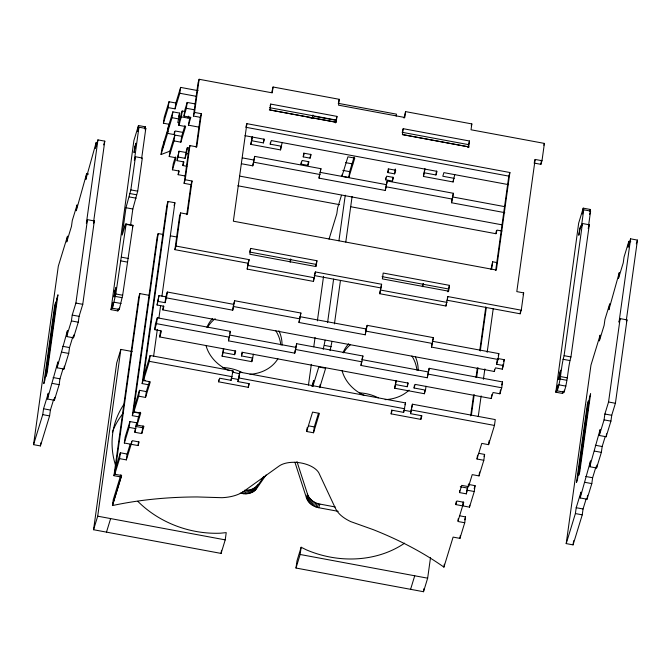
<?xml version="1.0" encoding="UTF-8"?>
<svg xmlns="http://www.w3.org/2000/svg" width="671" height="671" viewBox="0 0 671 671"><rect width="100%" height="100%" fill="white"/><g stroke="black" fill="none" stroke-linecap="round" stroke-linejoin="round"><path stroke-width="1.01" d="M53.764 399.086L50.409 410.048L49.595 415.903L40.403 445.93L33.55 444.655L58.318 266.169L67.511 236.142L66.697 241.996L71.478 226.379L72.283 220.524L77.064 204.907L76.251 210.761L86.626 173.672L88.58 174.041M33.55 444.655L42.743 414.628L43.548 408.773L48.329 393.156L47.515 399.01L54.376 400.285L59.149 384.668L59.962 378.813L62.948 369.05M40.403 445.93L40.839 442.818M47.515 399.01L57.891 361.921L57.077 367.775L63.93 369.05L68.71 353.432L69.524 347.578L72.803 336.842M54.376 400.285L54.779 397.358M57.077 367.775L67.444 330.686L66.639 336.54L73.491 337.815L78.272 322.197L79.077 316.343L82.759 304.332L94.326 220.944L87.473 219.669L86.374 223.275L97.941 139.878L104.793 141.153L93.655 221.455M86.626 173.672L85.813 179.526L96.179 142.437L95.366 148.291L97.941 139.878M63.93 369.05L64.341 366.123M66.639 336.54L71.411 320.923L72.225 315.076L75.898 303.057L87.473 219.669M73.491 337.815L73.894 334.888M118.423 309.13L117.87 310.933L111.017 309.658L133.89 140.558L138.486 125.536L145.339 126.811L145.062 128.765M130.585 225.188L132.824 209.008L137.706 191.176L142.311 158.02L135.458 156.746L130.853 189.901L125.972 207.733L122.181 235.043L125.494 224.231L132.346 225.506M125.494 224.231L125.016 227.645L126.123 224.039L132.975 225.313L122.659 295.24L119.27 309.499L112.418 308.224L113.223 302.453L111.017 309.658M138.486 125.536L137.672 131.39L138.956 127.188L145.808 128.463L141.64 158.515M112.418 308.224L115.806 293.965L126.123 224.039M138.956 127.188L134.359 160.344L135.458 156.746M117.87 310.933L118.155 308.87M119.27 309.499L119.539 307.578M137.815 501.329A96.104 80.939 17 0 0 220.549 533.193L226.228 532.623L225.221 539.87L221.078 553.416L93.563 529.729L116.704 362.944L120.847 349.406L132.179 351.512M93.563 529.729L97.706 516.184L120.847 349.406M120.814 476.964L113.953 475.689L138.721 297.203L139.828 293.596L149.029 295.307M139.828 293.596L115.06 472.082L113.953 475.689M169.277 124.311L163.405 123.221L164.219 117.366L169 101.749L175.852 103.024L180.625 87.406L198.121 90.652M459.669 515.814L465.54 516.905L464.726 522.751L459.945 538.368L453.101 537.102L443.917 567.129A267.284 142.822 7.9 0 0 373.202 529.629L350.656 521.585C344.701 518.725 338.763 514.791 335.643 508.769L318.759 472.694A22.495 12.019 7.9 0 0 300.256 462.831A22.495 12.019 7.9 0 0 278.834 466.228L243.648 491.415A38.18 20.398 7.9 0 1 222.042 497.697L197.266 496.951A267.284 142.822 7.9 0 0 112.443 505.565L121.636 475.529L114.783 474.254L115.588 468.4L120.369 452.782L127.138 454.041L130.132 444.286M170.518 150.925L161.065 154.523L161.879 148.668L169.553 123.598M114.783 474.254L119.555 458.637L120.369 452.782M163.405 123.221L168.186 107.603L169 101.749M163.271 147.318L164.085 141.464M183.401 132.497L175.223 130.979L174.116 134.586L167.264 133.311L168.077 127.456L172.858 111.847L179.711 113.114L177.798 122.575L179.836 122.952M119.555 458.637L126.333 459.895L132.296 440.688L139.149 441.963L138.05 445.569L124.336 443.019L125.15 437.173L129.931 421.556L136.783 422.822L134.871 432.283L141.724 433.558L143.929 426.345L137.077 425.07L137.891 419.224L140.029 412.212M124.336 443.019L129.117 427.402L129.931 421.556M167.264 133.311L172.044 117.693L172.858 111.847M139.182 416.917L132.33 415.651L157.098 237.165L158.197 233.558L163.313 234.506M126.333 459.895L127.138 454.041M168.186 107.603L175.039 108.878L175.852 103.024M132.33 415.651L133.428 412.044L158.197 233.558M185.364 176.02L178.159 174.686L179.3 171.088L172.413 169.805L176.087 157.794L169.235 156.519L170.04 150.665L174.829 135.056L181.673 136.322L184.961 125.586M137.077 425.07L140.751 413.059L133.898 411.784L134.712 405.938L139.484 390.321L146.345 391.596L149.331 381.833M131.189 444.294L131.6 441.367M174.116 134.586L174.527 131.659M175.039 108.878L179.82 93.261L180.625 87.406M133.898 411.784L138.679 396.167L139.484 390.321M169.235 156.519L174.015 140.902L174.829 135.056M134.871 432.283L135.408 428.383M149.029 384.86L142.143 383.577L166.911 205.091L168.01 201.485L174.905 202.768L161.946 296.163M142.143 383.577L143.25 379.971L168.01 201.485M172.413 169.805L173.219 163.95L175.366 156.947M174.015 140.902L180.868 142.177L185.641 126.559L178.788 125.284L179.602 119.438L182.176 111.025L185.112 111.571M138.679 396.167L145.532 397.442L150.312 381.824L143.451 380.558L144.265 374.703L150.145 355.479L233.005 370.87L231.084 380.331L219.66 378.209L218.561 381.807L248.262 387.326L249.369 383.72L237.945 381.598L239.857 372.145L405.561 402.927L403.648 412.38L392.225 410.258L391.126 413.864L420.826 419.383L421.925 415.777L410.501 413.655L412.422 404.202L495.273 419.585L494.46 425.439L488.58 444.663L481.778 443.397L476.997 459.014L483.808 460.281L484.621 454.426L478.784 453.344M178.788 125.284L181.363 116.88L182.176 111.025M143.451 380.558L149.339 361.334L150.145 355.479M497.379 358.423L504.24 359.698L503.426 365.544L502.319 369.151L495.424 367.867L494.317 371.474L162.827 309.893L163.925 306.286L157.081 305.011L158.993 295.559L165.846 296.834L167.305 292.028L233.558 304.332L234.665 300.734L300.918 313.038L299.006 322.491L365.259 334.804L367.18 325.343L433.432 337.656L431.52 347.108L498.041 359.471L498.855 353.617L432.334 341.254L433.432 337.656M186.974 166.307L182.856 165.544L183.955 161.937L177.11 160.663L179.023 151.21L185.875 152.485L187.335 147.679L189.373 148.056M138.05 445.569L138.587 441.669M157.081 305.011L158.993 295.559M177.11 160.663L179.023 151.21M198.717 127.087L188.45 125.175L190.832 117.366L183.98 116.1L184.793 110.245L187.184 102.437L195.42 103.963M253.437 354.171L251.793 361.669L222.093 356.158L223.2 352.552L234.624 354.674L235.722 351.067L159.706 336.951L161.552 330.946L154.649 329.662L155.462 323.808L157.299 317.802L230.413 331.382L228.492 340.843L294.754 353.147L296.666 343.695L362.927 355.999L361.006 365.452L427.268 377.765L429.18 368.304L502.554 381.933L501.74 387.788L499.903 393.793L493.051 392.518L491.214 398.524L415.164 384.399L414.066 388.006L425.489 390.128L426.026 386.228M180.868 142.177L181.673 136.322M145.532 397.442L146.345 391.596M154.649 329.662L156.486 323.657L157.299 317.802M183.98 116.1L186.37 108.291L187.184 102.437M141.724 433.558L143.091 425.9M178.159 174.686L178.704 170.778M153.592 356.351L157.333 329.369M158.918 317.953L160.646 305.498M181.363 116.88L188.215 118.146L188.484 116.2M162.827 309.893L163.363 305.993M182.856 165.544L183.393 161.644M188.45 125.175L189.859 117.375M159.706 336.951L160.52 331.097M158.18 301.413L165.032 302.688L165.846 296.834M178.209 157.064L185.062 158.339L185.875 152.485M165.032 302.688L166.492 297.882L167.305 292.028M185.062 158.339L186.521 153.533L187.335 147.679M174.896 249.662L176.003 246.056L249.117 259.643L248.01 263.242L174.896 249.662L179.501 216.498L180.608 212.9L187.461 214.175L192.057 181.011L185.204 179.736L184.106 183.342L190.958 184.617L192.057 181.011M184.106 183.342L188.836 149.205L189.943 145.599L196.796 146.874L201.401 113.709L194.548 112.443L193.441 116.041L200.293 117.316L201.401 113.709M193.441 116.041L198.046 82.885L199.144 79.279L272.258 92.858L273.072 87.004L339.325 99.316L338.511 105.162L404.772 117.475L405.586 111.621L471.839 123.925L471.025 129.78L544.399 143.409L542 160.721L540.901 164.328L534.041 163.053M176.003 246.056L180.608 212.9M185.204 179.736L189.943 145.599M194.548 112.443L199.144 79.279M186.79 214.67L190.958 184.617M196.125 147.368L200.293 117.316M246.886 123.665L233.357 221.195L496.364 270.052L509.893 172.514L246.886 123.665L245.787 127.264L508.794 176.121L509.893 172.514M282.172 142.395L280.528 149.901L250.828 144.382L252.195 136.733M218.561 381.807L218.83 379.861M222.093 356.158L223.46 348.501M250.828 144.382L252.472 136.876M223.2 352.552L223.737 348.652M228.492 340.843L228.769 338.889M166.492 297.882L232.745 310.187L233.558 304.332M241.568 163.758L252.782 165.838L254.695 156.385L320.948 168.689L319.035 178.142L385.288 190.455L387.209 180.994L453.462 193.307L451.549 202.759L504.768 212.648M232.745 310.187L234.665 300.734M252.782 165.838L254.695 156.385M251.935 140.784L263.359 142.906L263.896 138.998M231.084 380.331L231.495 377.404M234.624 354.674L235.16 350.774M542 160.721L535.148 159.446L516.804 291.608L523.665 292.883L521.258 310.195L447.884 296.565L445.972 306.018L379.711 293.713L381.623 284.252L315.37 271.948L313.458 281.401L247.196 269.096L248.01 263.242M271.696 92.564L273.072 87.004M247.196 269.096L249.117 259.643M250.669 248.421L249.855 254.275L316.116 266.58L316.93 260.734L250.669 248.421L249.847 251.13M270.698 104.072L269.885 109.927L336.146 122.231L336.959 116.385L270.698 104.072L270.153 105.875M281.635 146.295L270.212 144.173L270.48 142.227M252.9 358.071L241.476 355.949L242.013 352.049M237.945 381.598L239.857 372.145M221.078 553.416L221.514 550.312M280.528 149.901L280.939 146.974M248.262 387.326L248.807 383.426M251.793 361.669L252.204 358.742M301.027 164.085L302.126 160.478L308.979 161.753L307.88 165.36L301.027 164.085L301.296 162.13M303.233 156.88L304.332 153.273L311.185 154.548L310.086 158.146L303.233 156.88L303.77 152.971M290.358 262.109L290.761 259.182M312.552 117.911L312.954 114.984M307.88 165.36L308.417 161.459M310.086 158.146L310.623 154.246M294.754 353.147L296.666 343.695M299.006 322.491L299.274 320.545M299.543 318.591L299.82 316.645L366.072 328.949L367.18 325.343M319.035 178.142L319.438 175.223M313.458 281.401L313.86 278.473M315.555 266.286L316.93 260.734M335.45 122.91L336.959 116.385M308.459 385.087L311.336 364.37M313.776 346.764L315.076 337.438M317.375 320.864L323.556 276.318M341.975 176.23L347.913 156.829L354.766 158.104L348.828 177.505L341.975 176.23L342.252 174.275M306.639 431.495L312.577 412.103L319.43 413.37L313.5 432.77L306.639 431.495L307.184 427.595M323.212 349.348L325.133 340.231M327.574 322.625L333.613 279.111M338.93 240.788L345.255 195.202M348.828 177.505L349.641 171.65L354.095 157.098M313.5 432.77L314.305 426.915L318.465 413.336M320.109 384.751L319.706 387.679L325.636 368.278L318.784 367.003L312.854 386.404L313.659 380.549L311.872 386.404M430.53 557.458L427.653 578.184L423.51 591.721L295.995 568.035L297.001 560.788L301.145 547.242L306.379 549.843A96.104 80.939 17 0 0 404.63 543.149M295.995 568.035L300.138 554.489L301.145 547.242M330.065 350.623L331.986 341.505M334.435 323.892L340.465 280.386M345.783 242.055L352.107 196.477M385.557 179.786L386.664 176.179L393.516 177.454L392.409 181.061L385.557 179.786L385.825 177.84M361.006 365.452L361.552 361.552M365.259 334.804L366.072 328.949M385.288 190.455L387.209 180.994M387.763 172.581L388.87 168.975L395.722 170.249L394.615 173.856L387.763 172.581L388.308 168.681M396.2 116.1L396.477 114.145L338.218 103.326M392.409 181.061L392.954 177.161M394.615 173.856L395.294 168.975M379.711 293.713L381.623 284.252M404.076 118.155L405.586 111.621M403.212 128.689L402.399 134.544L468.66 146.848L469.474 140.994L403.212 128.689L402.39 131.39M454.762 174.452L453.118 181.958L423.418 176.439L424.785 168.79M391.126 413.864L391.663 409.964M425.489 390.128L424.382 393.734L394.682 388.215L396.041 380.558M423.418 176.439L425.062 168.941M394.682 388.215L396.326 380.709M424.525 172.841L435.949 174.963L436.486 171.063M403.648 412.38L403.917 410.434M395.781 384.609L407.205 386.731L407.75 382.831M422.873 286.727L423.275 283.799M414.066 388.006L414.468 385.079M410.501 413.655L412.422 404.202M453.118 181.958L453.529 179.031M420.826 419.383L421.363 415.475M424.382 393.734L424.785 390.807M427.268 377.765L429.18 368.304M431.52 347.108L431.923 344.181M451.549 202.759L452.086 198.859M445.972 306.018L446.24 304.064M447.934 291.877L449.436 285.343L383.183 273.038L382.369 278.893L448.631 291.197L449.436 285.343M467.964 147.528L469.474 140.994M423.51 591.721L423.946 588.618M443.917 567.129L444.319 564.202M468.249 484.395L475.076 485.661L474.263 491.516L469.49 507.133L455.81 504.592L456.213 501.665M467.981 486.349L466.337 493.856L459.484 492.581L459.752 490.627M470.681 415.861L473.558 395.11M476.007 377.471L477.307 368.127M479.757 350.488L485.804 306.907M490.987 269.549L492.665 261.791L496.599 262.52M350.941 206.777L495.953 233.718L496.364 230.79M471.352 415.374L474.229 394.615M476.678 376.976L477.978 367.641M480.277 351.034L486.324 307.452M491.658 269.054L492.665 261.791M458.016 520.503L458.285 518.557M462.663 505.867L463.2 501.967M495.693 270.539L508.794 176.121M459.945 538.368L460.348 535.441M466.337 493.856L467.704 486.198M459.484 492.581L461.69 485.368L468.543 486.643L468.945 483.716M478.238 416.649L481.124 395.898M483.422 379.291L484.865 368.916M487.171 352.317L493.219 308.727M469.49 507.133L469.767 505.188M476.997 459.014L477.542 455.114M468.543 486.643L472.216 474.632L479.035 475.898L479.572 471.998M494.317 371.474L494.594 369.52M491.214 398.524L491.759 394.623M503.426 365.544L496.574 364.278L497.11 360.377M488.58 444.663L489.117 440.763M502.319 369.151L502.998 364.278M499.903 393.793L500.449 389.893M446.777 300.163L520.159 313.793L520.579 310.74M540.901 164.328L541.463 160.252M563.212 391.671L562.667 393.474L555.806 392.2L578.662 223.175L583.216 208.153L590.111 209.427L589.843 211.382M588.61 225.339L590.589 211.08L583.728 209.805L581.329 227.117L582.436 223.51L589.289 224.785L570.946 356.947C567.666 368.454 568.002 380.759 564.059 392.124L557.207 390.849L558.012 384.995L555.806 392.2M583.216 208.153L582.403 213.999L583.728 209.805M557.207 390.849C561.149 379.484 560.813 367.18 564.093 355.672L582.436 223.51M562.667 393.474L562.952 391.419M564.059 392.124L564.328 390.17M586.11 499.023L583.057 508.987L582.252 514.842L573.059 544.877L566.207 543.602L590.966 365.116L600.159 335.081L599.346 340.935L604.126 325.318L604.94 319.463L609.721 303.846L608.907 309.7L619.274 272.611L618.461 278.465L623.242 262.847L624.064 257.001L628.836 241.384L630.79 241.745M566.207 543.602L575.391 513.567L576.204 507.712L580.985 492.095L580.172 497.949L587.024 499.224L591.805 483.606L592.619 477.752L595.907 467.016M573.059 544.877L573.638 540.725M580.172 497.949L590.539 460.868L589.734 466.714L596.586 467.989L601.367 452.371L602.172 446.525L605.167 436.762M587.024 499.224L587.57 495.324M589.734 466.714L600.1 429.633L599.287 435.479L606.139 436.754L610.92 421.136L611.734 415.29L615.408 403.271L626.982 319.882L620.13 318.608L619.023 322.214L630.597 238.826L637.45 240.101L626.303 320.402M596.586 467.989L596.989 465.062M599.287 435.479L604.068 419.87L604.881 414.015L608.555 402.004L620.13 318.608M628.836 241.384L628.022 247.23L630.597 238.826M606.139 436.754L606.55 433.827M121.552 475.513L112.443 505.565L113.256 499.71L120.914 474.682M474.179 488.589L475.076 485.661M103.653 144.894L104.793 141.153M93.504 223.644L94.326 220.944M144.726 128.815L145.339 126.811M145.297 130.14L145.808 128.463M132.422 227.117L132.975 225.313M161.065 154.523L168.136 131.441M178.88 115.823L179.711 113.114M188.215 118.146L188.769 116.351M174.074 205.469L174.905 202.768M135.953 425.531L136.783 422.822M106.488 532.128L110.631 518.591M263.359 142.906L264.458 139.3L244.94 135.676M270.212 144.173L271.31 140.575L437.047 171.357L435.949 174.963M229.859 333.185L230.413 331.382M232.451 372.673L233.005 370.87M241.476 355.949L242.575 352.342L408.312 383.124L407.205 386.731M338.494 102.017L339.325 99.316M289.797 261.807L290.618 259.107M320.402 170.493L320.948 168.689M240.235 493.143L242.29 493.52L242.843 491.726M242.29 493.52L243.716 493.73L244.814 490.124M243.716 493.73L245.141 493.814L246.249 490.207C254.745 490.845 260.096 482.902 263.678 476.402M300.365 314.842L300.918 313.038M245.141 493.814L246.559 493.772L247.666 490.174M315.37 271.948L314.271 275.555L380.524 287.859M246.559 493.772L247.96 493.613L249.058 490.015M247.96 493.613L249.31 493.336L250.417 489.738M341.472 195.311L337.614 207.918L336.808 213.772L329.042 239.144M249.31 493.336L250.619 492.942L251.717 489.344M250.619 492.942L251.86 492.439L252.959 488.832M251.86 492.439L253.026 491.818L254.133 488.22M253.026 491.818L254.108 491.105L255.215 487.498M254.108 491.105L255.097 490.291L256.196 486.685M255.097 490.291L255.97 489.394L257.077 485.787M255.97 489.394L257.84 484.806M338.234 511.344L318.717 507.721C313.282 506.722 308.157 502.99 306.379 497.63L307.477 494.032L296.959 461.531M306.84 498.838L307.939 495.24L307.477 494.032M307.427 500.012L308.534 496.406L307.939 495.24M308.148 501.145L309.247 497.538L308.534 496.406M308.979 502.218L310.077 498.612L309.247 497.538M309.918 503.225L311.025 499.618L310.077 498.612M310.967 504.156L312.065 500.549L311.025 499.618M312.099 505.003L313.198 501.396L312.065 500.549M313.307 505.758L314.414 502.151L313.198 501.396M314.59 506.412L315.689 502.805L314.414 502.151M315.924 506.957L317.031 503.359L315.689 502.805M362.097 358.7L362.927 355.999M317.308 507.393L318.406 503.795L335.223 506.974M318.717 507.721L319.815 504.114M471.285 125.729L471.839 123.925M422.311 286.425L423.133 283.724M452.64 196.007L453.462 193.307M405.016 404.73L405.561 402.927M447.331 298.36L447.884 296.565M495.953 233.718L497.06 230.111L501.933 231.017M534.317 162.156L535.148 159.446M543.854 145.213L544.399 143.409M410.585 589.323L414.728 575.777M498.268 355.538L498.855 353.617M496.574 364.278L498.041 359.471M455.81 504.592L456.909 500.985L463.762 502.26L457.882 521.484L464.726 522.751M523.112 294.678L523.665 292.883M503.686 361.501L504.24 359.698M520.159 313.793L521.258 310.195M501.64 384.936L502.554 381.933M464.642 519.832L465.54 516.905M484.026 456.381L484.621 454.426M479.035 475.898L483.808 460.281M589.499 211.432L590.111 209.427M589.557 214.443L590.589 211.08M588.182 228.392L589.289 224.785M636.309 243.833L637.45 240.101M626.429 321.686L626.982 319.882M256.733 488.413L266.068 474.967M269.599 107.679L335.852 119.983M402.114 132.296L468.366 144.601M314.674 116.385L336.137 120.369M179.82 93.261L196.276 96.314M269.331 109.885L335.986 122.265M402.399 134.603L469.172 147.008M309.281 117.635L313.198 118.364M186.37 108.291L194.607 109.818M178.603 116.72L180.65 117.098M172.044 117.693L178.897 118.968M508.643 184.659L443.9 172.632L442.801 176.238L454.225 178.36M345.632 162.634L352.77 163.959M342.789 170.375L349.641 171.65M242.382 157.903L253.588 159.983M319.849 172.296L386.102 184.6M452.363 196.905L504.558 206.609M253.881 162.231L320.134 174.544M386.395 186.848L452.648 199.153M186.521 153.533L188.559 153.911M239.48 176.062L502 224.827M237.811 185.766L339.627 204.68M130.853 189.901L137.706 191.176M129.755 193.508L136.607 194.783M129.285 196.922L136.138 198.197M125.972 207.733L132.824 209.008M170.468 235.84L176.599 236.972M249.57 252.028L315.823 264.332M382.084 276.645L448.337 288.949M248.304 265.49L314.556 277.802M380.818 290.107L447.071 302.411M121.51 257.203L128.371 258.478M120.419 260.809L127.272 262.084M564.093 355.672L570.946 356.947M562.994 359.279L569.847 360.545M233.852 306.58L300.105 318.893M366.366 331.197L432.619 343.502M115.806 293.965L122.659 295.24M560.587 376.59L567.44 377.857M115.076 296.372L121.929 297.647M559.857 378.989L566.71 380.264M114.263 302.218L121.115 303.493M559.044 384.844L565.896 386.119M324.412 345.414L331.264 346.689M75.898 303.057L82.759 304.332M608.555 402.004L615.408 403.271M230.329 335.173L295.567 347.293M361.82 359.606L428.081 371.91M156.486 323.657L229.599 337.236M295.852 349.541L362.114 361.854M428.366 374.158L501.74 387.788M72.225 315.076L79.077 316.343M604.881 414.015L611.734 415.29M71.411 320.923L78.272 322.197M604.068 419.87L610.92 421.136M149.339 361.334L232.191 376.725M239.044 377.999L404.756 408.773M411.608 410.048L494.46 425.439M62.671 346.303L69.524 347.578M595.32 445.25L602.172 446.525M231.663 378.243L238.834 379.568M404.227 410.291L411.39 411.625M61.858 352.158L68.71 353.432M594.506 451.097L601.367 452.371M143.25 379.971L145.213 380.34M53.11 377.538L59.962 378.813M585.766 476.485L592.619 477.752M308.434 425.825L314.305 426.915M52.296 383.393L59.149 384.668M584.953 482.332L591.805 483.606M133.428 412.044L140.289 413.319M43.548 408.773L50.409 410.048M576.204 507.712L583.057 508.987M135.685 426.429L142.537 427.704M460.298 486.727L467.15 488.002M129.117 427.402L135.97 428.677M467.444 490.249L474.263 491.516M42.743 414.628L49.595 415.903M575.391 513.567L582.252 514.842M97.706 516.184L225.221 539.87M300.138 554.489L427.653 578.184M317.031 503.359L318.406 503.795M294.905 462.185L306.379 497.63M115.605 465.557A96.104 80.939 17 0 1 124.152 403.976M112.376 432.065A96.104 80.939 17 0 1 122.91 413.571M409.1 390.119A39.027 32.862 17 0 1 385.137 399.631M364.403 395.538A39.027 32.862 17 0 1 342.101 370.719M343.057 352.652A39.027 32.862 17 0 1 348.735 343.737M415.45 356.972A39.027 32.862 17 0 1 418.134 370.467M277.903 358.792A39.027 32.862 17 0 1 249.998 374.292M238.951 373.613A39.027 32.862 17 0 1 232.049 371.768M229.205 370.66A39.027 32.862 17 0 1 205.972 345.431M206.928 327.364A39.027 32.862 17 0 1 212.615 318.448M278.893 330.761A39.027 32.862 17 0 1 282.005 345.188M343.602 352.812A39.027 32.862 17 0 1 350.522 344.617M411.919 356.024A39.027 32.862 17 0 1 416.901 370.174M207.482 327.532A39.027 32.862 17 0 1 215.181 318.7M275.789 330.744A39.027 32.862 17 0 1 280.78 344.894M359.723 392.887A39.027 32.862 17 0 1 378.276 397.836M222.587 367.565A39.027 32.862 17 0 1 242.156 372.556M54.653 305.59L43.825 383.619L44.932 380.012L55.76 301.984L54.653 305.59M56.859 298.385L46.031 376.406L47.138 372.808L57.966 294.779L56.859 298.385M114.8 291.164L113.995 297.018L115.907 287.557L114.8 291.164M134.829 146.806L134.015 152.661L135.936 143.208L134.829 146.806M559.572 373.781L558.758 379.635L560.671 370.174L559.572 373.781M579.601 229.432L578.788 235.286L580.7 225.833L579.601 229.432M587.31 404.529L576.481 482.558L577.588 478.951L588.408 400.931L587.31 404.529M589.515 397.324L578.687 475.353L579.794 471.747L590.614 393.718L589.515 397.324"/></g></svg>
